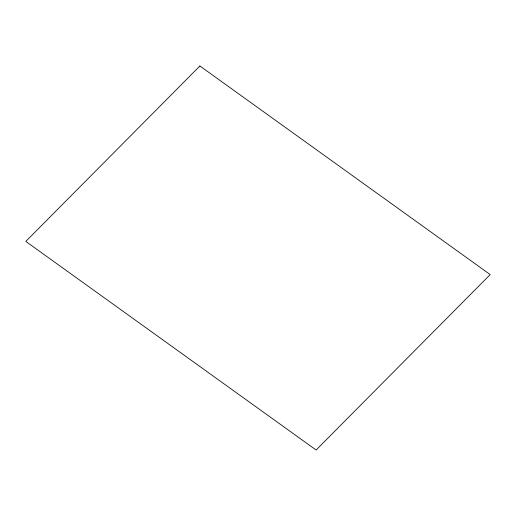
<?xml version="1.0" encoding="UTF-8"?>
<svg xmlns="http://www.w3.org/2000/svg" width="516" height="516" viewBox="0 0 516 516"><rect width="100%" height="100%" fill="white"/><g stroke="black" fill="none" stroke-linecap="round" stroke-linejoin="round"><path stroke-width="0.77" d="M199.892 65.99L25.8 241.411L316.108 450.01L490.2 274.589L199.892 65.99"/></g></svg>
